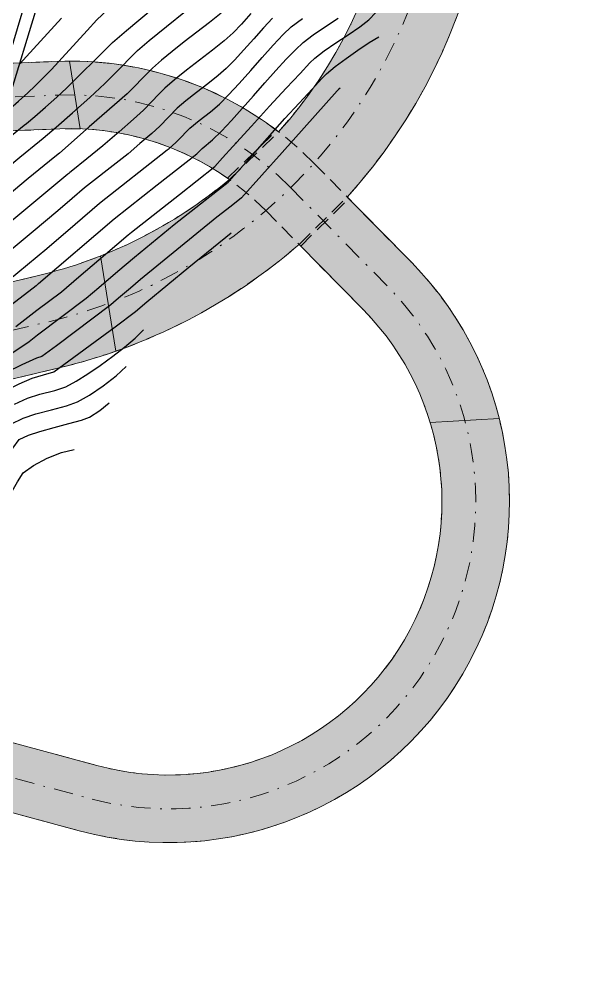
# Model space of a CAD drawing. Header units: millimetres. Extents: x -335 to 64136, y 248 to 109842.
# Drawn here: x -16.3 to 21.1, y 487.3 to 549.4 of the extents above; entities that cross this region are included whole.
import ezdxf

# ---------------------------------------------------------------- set-up
doc = ezdxf.new("R2010")
doc.units = ezdxf.units.MM
doc.header["$MEASUREMENT"] = 0
for name, pattern in [('NASCOSTA', [9.525, 6.35, -3.175]), ('TRATTEGGIATA', [0.75, 0.5, -0.25]), ('TRATTOPUNTO2', [0.5, 0.25, -0.125, 0, -0.125])]:
    doc.linetypes.add(name, pattern=pattern)
doc.layers.add('Colori bordi', color=5, linetype='Continuous', plot=False)
doc.layers.add('no_plot', color=5, linetype='Continuous', plot=False)
for name, color, linetype in [('curve livello 5m', 7, 'Continuous'), ('LIN010TR', 2, 'NASCOSTA'), ('LIN025CO', 7, 'Continuous'), ('Strade', 7, 'Continuous'), ('TRATTCOLO-30', 253, 'Continuous'), ('TRATTCOLO-32', 255, 'Continuous')]:
    doc.layers.add(name, color=color, linetype=linetype)

# ---------------------------------------------------------------- blocks, each defined once
blk = doc.blocks.new('CONTORNO')
at = {"layer": 'Colori bordi', "lineweight": 0, "ltscale": 2}
for p, q in [((-17.142, 124.321), (-17.417, 128.809)), ((-21.794, 103.851), (-27.997, 102.858)), ((-36.269, 101.533), (-40.68, 100.827))]:
    blk.add_line(p, q, dxfattribs=at)
at = {"layer": 'Colori bordi', "lineweight": 0, "ltscale": 2, "flags": 128}
for points in [[(25.446, -93.474), (-6.877, 42.135), (-4.985, 41.623), (-4.907, 41.912), (-5.109, 41.967), (-4.481, 44.283), (-5.968, 44.686), (9.426, 101.471, 0.76503), (-27.561, 123.114), (-31.83, 118.918, 0.278191), (-69.079, 126.141)], [(-67.474, 120.163, -0.281645), (-36.074, 114.45, 0.175507), (-40.663, 100.044), (-40.374, 92.645, 0.034114), (-43.469, 92.01)]]:
    blk.add_lwpolyline(points, format="xyb", dxfattribs=at)
for points in [[(-28.746, 115.78, -0.121281), (-20.708, 100.164), (-8.908, 50.657), (5.179, 102.622, 0.76503), (-24.477, 119.975)], [(-32.974, 111.245, 0.166114), (-36.267, 100.216), (-35.977, 92.817, -0.099876), (-27.103, 90.504), (-25.383, 89.664), (-24.664, 90.194), (-26.7, 98.736, 0.115961)]]:
    blk.add_lwpolyline(points, format="xyb", close=True, dxfattribs=at)

msp = doc.modelspace()

# ---------------------------------------------------------------- hatches: boundary and pattern name
at = {"layer": 'TRATTCOLO-30', "linetype": 'Continuous', "lineweight": 0}
h = msp.add_hatch(color=256, dxfattribs=at)
h.dxf.hatch_style = 1
h.paths.add_polyline_path([(-14.44238, 529.65377, 0.0303488), (-10.5364, 530.83924), (-11.03403, 533.9464, -0.03537882), (-15.15651, 532.64984), (-21.4227, 531.15627), (-20.70858, 528.1602)])
h.paths.add_polyline_path([(-13.72827, 526.6577, 0.02617886), (-10.04059, 527.74344), (-10.5364, 530.83924, -0.0303488), (-14.44238, 529.65377), (-20.70858, 528.1602), (-19.99446, 525.16413)])
h.paths.add_polyline_path([(1.88761, 534.69584), (-0.37851, 536.8085, -0.08819837), (-10.5364, 530.83924), (-10.04059, 527.74344, 0.09480157)])
h.paths.add_polyline_path([(-0.37851, 536.8085), (-2.64734, 538.92367, -0.08025283), (-11.03403, 533.9464), (-10.5364, 530.83924, 0.08819837)])
h.paths.add_polyline_path([(-0.37851, 536.8085, 0.01736281), (1.34403, 538.3875, 0.03970356), (-1.04227, 540.47619), (-2.64734, 538.92367)])
h.paths.add_polyline_path([(1.28475, 538.44807), (1.34415, 538.38762, 0.01556613), (2.79202, 539.90188), (0.55799, 542.02406), (-1.04227, 540.47619, -0.03864254)])
h.paths.add_polyline_path([(3.45675, 536.23785), (5.02589, 537.77986), (2.79202, 539.90188, -0.01556613), (1.34415, 538.38762)])
h.paths.add_polyline_path([(1.88761, 534.69584), (3.45675, 536.23785), (1.34415, 538.38762, -0.01736414), (-0.37851, 536.8085)])
h.paths.add_polyline_path([(14.2077, 557.84555), (11.15842, 558.28357, -0.15355602), (2.79202, 539.90188), (5.02589, 537.77986, 0.15371899)])
h.paths.add_polyline_path([(11.15842, 558.28357), (8.10902, 558.7216, -0.15336015), (0.55799, 542.02406), (2.79202, 539.90188, 0.15355602)])
h.paths.add_polyline_path([(11.15842, 558.28357, 0.11893671), (9.3567, 573.96882), (6.66009, 581.33047), (6.46589, 581.86062), (3.75109, 580.31727), (6.27118, 573.42321, -0.122973), (8.10902, 558.7216)])
h.paths.add_polyline_path([(14.2077, 557.84555, 0.11936774), (12.24878, 575.02821), (9.18069, 583.40396), (6.46589, 581.86062), (6.66009, 581.33047), (9.3567, 573.96882, -0.11893671), (11.15842, 558.28357)])
h = msp.add_hatch(color=256, dxfattribs=at)
h.dxf.hatch_style = 1
h.paths.add_polyline_path([(-37.82774, 505.69087), (-37.25211, 507.81423), (-63.23473, 514.85791), (-67.70902, 513.79145)])
h.paths.add_polyline_path([(-38.40336, 503.56751), (-37.82774, 505.69087), (-67.70902, 513.79145), (-71.7563, 512.82677), (-72.26912, 510.93508), (-71.97957, 510.85658), (-71.92462, 511.05927), (-69.60823, 510.43131), (-69.20529, 511.91766)])
h.paths.add_polyline_path([(-12.42074, 496.52383, 0.57322675), (14.91691, 523.36701), (12.67843, 523.22999, -0.5801113), (-11.84511, 498.64719), (-37.82774, 505.69087), (-38.40336, 503.56751)])
h.paths.add_polyline_path([(-11.84511, 498.64719, 0.5801113), (12.67843, 523.22999), (10.42901, 523.09231, -0.58879846), (-11.26949, 500.77055), (-37.25211, 507.81423), (-37.82774, 505.69087)], flags=17)
h.paths.add_polyline_path([(10.42901, 523.09231), (12.67843, 523.22999, 0.12807728), (7.65277, 531.96874), (1.34454, 538.38795, -0.01736414), (-0.37812, 536.80882), (1.888, 534.69617), (6.08362, 530.42673, -0.12150113)])
h.paths.add_polyline_path([(12.67843, 523.22999), (14.91691, 523.36701, 0.13333201), (9.2219, 533.51075), (5.02628, 537.78019), (2.79241, 539.90221, -0.01556613), (1.34454, 538.38795), (7.65277, 531.96874, -0.12807728)])
h.paths.add_polyline_path([(1.28514, 538.4484), (1.34454, 538.38795, 0.01556613), (2.79241, 539.90221), (0.55838, 542.02439, 0.16643137), (-13.06495, 546.62996), (-12.71235, 544.42834, -0.19770368)])
h.paths.add_polyline_path([(-2.64695, 538.924), (-0.37812, 536.80882, 0.01736281), (1.34441, 538.38783, 0.19880472), (-12.71235, 544.42834), (-12.35855, 542.21928, -0.14715619)])
h.paths.add_polyline_path([(-13.6757, 542.21651, -0.01850569), (-12.35855, 542.21928), (-12.71235, 544.42834, 0.01312038), (-13.76171, 544.41483), (-21.0195, 544.13086, -0.03208113), (-21.07468, 541.92702)])
h.paths.add_polyline_path([(-13.76171, 544.41483, -0.01312038), (-12.71235, 544.42834), (-13.06495, 546.62996, 0.00881775), (-13.84773, 546.61315), (-21.24672, 546.32366, -0.03208112), (-21.0195, 544.13086)])

# ---------------------------------------------------------------- linework, layer by layer
at = {"layer": 'curve livello 5m', "color": 2, "flags": 128}
for points in [[(-21.79005, 535.83778), (-21.61205, 535.94044), (-21.11491, 536.25263), (-20.38195, 536.87806), (-19.06169, 538.02939), (-17.91427, 539.02118), (-16.28905, 540.38013), (-15.0089, 541.42708), (-14.77213, 541.60674), (-13.92994, 542.3207), (-12.85353, 543.26417), (-11.73134, 544.27005), (-10.75183, 545.17127), (-10.14658, 545.77213), (-8.62449, 547.32828), (-7.86495, 547.9651), (-4.38436, 550.81143)], [(-17.39644, 530.34458), (-15.22357, 532.01991), (-15.18607, 532.04818), (-15.07186, 532.14565), (-10.14635, 536.36834), (-7.34928, 538.57141), (-4.7745, 540.58287), (-4.42, 540.94963), (-3.73931, 541.50192), (-3.16407, 542.07136), (-2.51083, 542.76575), (-1.80457, 543.54606), (-1.07027, 544.37322), (-0.33291, 545.20819), (0.38253, 546.01191), (1.05107, 546.74533), (1.64773, 547.36941), (2.14752, 547.84508), (2.79631, 548.33694), (3.61336, 548.88425), (4.42796, 549.43018)], [(-16.62518, 524.29835), (-15.78359, 524.68879), (-14.97692, 524.94048), (-14.01859, 525.18613), (-13.30231, 525.42187), (-12.63015, 525.78924), (-11.8669, 526.26455), (-11.05687, 526.81541), (-10.24439, 527.40942), (-9.47376, 528.01418), (-8.78931, 528.59728), (-8.23536, 529.12633)]]:
    msp.add_lwpolyline(points, dxfattribs=at)
at = {"layer": 'LIN010TR', "linetype": 'TRATTOPUNTO2', "lineweight": 0, "ltscale": 5}
for p, q in [((-21.78049, 544.10106), (-13.76174, 544.4148)), ((-71.77116, 514.89262), (-11.84514, 498.64716))]:
    msp.add_line(p, q, dxfattribs=at)
at = {"layer": 'LIN010TR', "linetype": 'TRATTOPUNTO2', "lineweight": 0, "ltscale": 5, "flags": 128}
for points in [[(-2.84563, 607.28196), (6.66045, 581.33076), (9.35706, 573.96912, -0.44895429), (-14.44202, 529.65407), (-66.87892, 517.15556)], [(1.28511, 538.44837), (7.65274, 531.9687, -0.76502957), (-11.84514, 498.64716, -0.76502957)]]:
    msp.add_lwpolyline(points, format="xyb", dxfattribs=at)
at = {"layer": 'LIN010TR', "linetype": 'TRATTOPUNTO2', "lineweight": 0, "ltscale": 5}
msp.add_arc((-12.97981, 524.43009), 20, 44.5003611, 92.2406299, dxfattribs=at)
at = {"layer": 'LIN025CO', "linetype": 'TRATTEGGIATA', "lineweight": 0, "ltscale": 2}
for p, q in [((-21.24674, 546.32362), (-13.84775, 546.61312)), ((-21.07472, 541.92699), (-13.67573, 542.21648)), ((-2.77166, 539.01206), (0.43782, 542.11645)), ((-2.64697, 538.92397), (0.55836, 542.02436)), ((1.88797, 534.69614), (5.02626, 537.78016)), ((1.99311, 534.58915), (5.13139, 537.67317)), ((-0.28403, 536.90636), (6.0836, 530.42669)), ((-15.15561, 532.65026), (-197.41451, 489.20826)), ((-13.7279, 526.658), (-208.02, 480.34784)), ((-70.37046, 516.79231), (-11.26952, 500.77052)), ((-71.52171, 512.54559), (-12.42077, 496.5238))]:
    msp.add_line(p, q, dxfattribs=at)
at = {"layer": 'LIN025CO', "linetype": 'TRATTEGGIATA', "lineweight": 0, "ltscale": 2, "flags": 128}
for points in [[(0.55836, 542.02436, 0.28164473), (6.27154, 573.4235), (3.75145, 580.31757, 0)], [(-15.15615, 532.65013, 0.11596089), (-2.64697, 538.92397, 0.11596089)]]:
    msp.add_lwpolyline(points, format="xyb", dxfattribs=at)
msp.add_lwpolyline([(2.85423, 539.9904), (9.22188, 533.51071)], dxfattribs=at)
at = {"layer": 'LIN025CO', "linetype": 'TRATTEGGIATA', "lineweight": 0, "ltscale": 2}
for centre, radius, start, end in [((-22.24544, 562.39293), 36.736, 317.9336739, 20.1180907), ((-12.97981, 524.43009), 22.2, 44.5003611, 92.2406299), ((-12.97981, 524.43009), 17.8, 44.5003611, 92.2406299), ((-22.24544, 562.39293), 36.736, 283.4064876, 311.0670485), ((-6.61218, 517.95043), 22.2, 254.832131, 44.5003611), ((-6.61218, 517.95043), 17.8, 254.832131, 44.5003611)]:
    msp.add_arc(centre, radius, start, end, dxfattribs=at)
at = {"layer": 'no_plot', "flags": 128}
for points in [[(-3.18329, 549.75825), (-3.95054, 549.15058), (-4.7656, 548.51508), (-5.5861, 547.87568), (-6.36968, 547.25633), (-7.07398, 546.68097), (-7.65663, 546.17355), (-7.65663, 546.17355), (-7.81962, 546.00492), (-9.29521, 544.4926), (-11.77823, 542.34593), (-13.69795, 540.64383), (-14.01896, 540.40026), (-15.75451, 538.98086), (-17.9579, 537.13848), (-18.83081, 536.38396), (-19.83522, 535.50806), (-20.39283, 535.03226), (-20.94197, 534.67287), (-21.71642, 534.20961), (-22.63722, 533.6781), (-23.62536, 533.11397), (-24.24353, 532.75877)], [(-19.55729, 539.45947), (-17.87064, 540.90389), (-17.87064, 540.90389), (-16.82359, 541.7794), (-15.99884, 542.4539), (-15.8463, 542.56965), (-15.30371, 543.02962), (-14.61023, 543.63746), (-13.88726, 544.28551), (-13.2562, 544.86612), (-10.45798, 547.64405), (-10.25599, 547.85057), (-9.35075, 548.62794), (-7.61179, 550.08593)], [(-1.24146, 549.73211), (-1.86913, 549.02779), (-2.40605, 548.4712), (-2.40605, 548.4712), (-2.99691, 547.95786), (-3.75194, 547.3506), (-4.59282, 546.69368), (-5.44124, 546.03136), (-6.21889, 545.4079), (-6.84748, 544.86757), (-6.84748, 544.86757), (-7.21242, 544.48999), (-8.238, 543.43889), (-8.88119, 542.85764), (-9.82359, 542.03451), (-10.89276, 541.11856), (-11.9163, 540.25884), (-11.9163, 540.25884), (-12.94582, 539.44081), (-13.03014, 539.3744), (-13.09554, 539.31833), (-13.15604, 539.26826), (-18.00153, 535.25577)], [(-17.62956, 542.95171), (-17.35812, 543.17867), (-16.98878, 543.48073), (-16.92047, 543.53256), (-16.36693, 544.01075), (-15.76057, 544.56097), (-15.28938, 545.01545), (-14.72164, 545.57907), (-14.22767, 546.08275), (-11.91101, 548.61946), (-11.26548, 549.3212), (-10.5518, 549.98508)], [(-16.54256, 529.36056), (-15.17926, 530.41169), (-13.57863, 531.61865), (-12.43843, 532.58304), (-10.71929, 534.06117), (-9.2349, 535.32567), (-9.02343, 535.49853), (-5.89081, 537.95523), (-3.58585, 539.77379), (-3.09375, 540.3231), (-2.42956, 541.06898), (-1.212, 542.40216), (-0.02632, 543.69249), (1.05326, 544.86001), (1.95255, 545.82475), (2.59732, 546.50677), (2.91338, 546.82609), (3.5163, 547.29294), (4.27539, 547.81133), (5.08529, 548.3462), (5.84061, 548.86247), (6.43599, 549.32506), (6.88227, 549.7852)], [(0.15206, 549.42874), (-0.42345, 548.80367), (-1.06111, 548.08546), (-1.71126, 547.35173), (-2.32426, 546.68008), (-2.85047, 546.14811), (-2.85047, 546.14811), (-3.37532, 545.69686), (-4.05366, 545.15769), (-4.78835, 544.58549), (-5.48228, 544.03516), (-6.03832, 543.56159), (-6.03832, 543.56159), (-6.60523, 542.97506), (-7.18079, 542.38517), (-7.70417, 541.91594), (-8.46872, 541.25495), (-9.24508, 540.60051), (-9.24508, 540.60051), (-9.82286, 540.14142), (-12.06888, 538.37238), (-12.87293, 537.68407), (-13.81096, 536.87888), (-13.81096, 536.87888), (-15.42238, 535.54495), (-18.04515, 533.37306)], [(-17.68872, 531.82164), (-14.52638, 534.43942), (-12.68553, 536.01958), (-11.10761, 537.37036), (-6.6999, 540.84203), (-6.57387, 540.94217), (-6.12358, 541.33146), (-5.99803, 541.46013), (-5.22916, 542.25561), (-4.61673, 542.76245), (-3.88104, 543.33699), (-3.29489, 543.82501), (-2.6951, 544.42622), (-2.00225, 545.17686), (-1.25852, 546.01102), (-0.50609, 546.86276), (0.21287, 547.66614), (0.85618, 548.35522), (1.38166, 548.86408), (2.10526, 549.39708)], [(-16.30978, 546.4332), (-13.57029, 549.43291)], [(-16.91406, 527.5567), (-16.22263, 528.01158), (-15.68868, 528.37654), (-15.13494, 528.80348), (-11.97118, 531.18912), (-11.14753, 531.88577), (-9.90567, 532.95354), (-8.83338, 533.86698), (-6.2456, 535.98214), (-4.21563, 537.57412), (-2.72199, 538.75256), (-1.15311, 540.50388), (0.96442, 542.88183), (1.8887, 543.89232), (2.73409, 544.8081), (3.37336, 545.49207), (3.67924, 545.8071), (4.24768, 546.27364), (4.95343, 546.80595), (5.7149, 547.34614), (6.45052, 547.83635), (7.07869, 548.21869)], [(4.55366, 544.86511), (4.4451, 544.7881), (4.35841, 544.69469), (0.78753, 540.68465), (-1.85814, 537.73134), (-1.85814, 537.73134), (-2.54046, 537.193), (-3.46778, 536.46576), (-3.46778, 536.46576), (-8.43186, 532.40829), (-8.43186, 532.40829), (-9.09204, 531.8459), (-9.85663, 531.1885), (-10.36374, 530.75959), (-10.36374, 530.75959), (-13.89923, 528.09364), (-14.85871, 527.39217), (-15.19728, 527.29214), (-16.16368, 526.85955), (-17.17608, 526.36404)], [(-27.46401, 518.06985), (-25.34857, 519.16053), (-21.363, 521.23571), (-20.87273, 521.92246), (-20.38977, 522.81117), (-19.89442, 523.51276), (-19.89442, 523.51276), (-19.47357, 523.8433), (-18.84591, 524.25269), (-18.0726, 524.70651), (-17.2148, 525.17036), (-16.33369, 525.60981), (-15.49043, 525.99047), (-15.49043, 525.99047), (-14.75658, 526.20384), (-14.08051, 526.40702), (-10.08484, 529.32826), (-8.75629, 530.33006), (-8.03034, 530.9496), (-5.28541, 533.21151), (-2.52255, 535.45148)], [(-21.75348, 518.06985), (-20.73188, 518.71545), (-19.3261, 519.60275), (-18.91871, 520.27339), (-18.35481, 521.2124), (-18.35481, 521.2124), (-17.76002, 522.1509), (-17.45082, 522.61405), (-17.45082, 522.61405), (-16.8824, 522.98651), (-16.07674, 523.38712), (-16.07674, 523.38712), (-15.2529, 523.65798), (-14.22764, 523.92477), (-13.23877, 524.18513), (-12.52411, 524.43672), (-11.75017, 524.88384), (-10.86552, 525.49105), (-10.01857, 526.14982), (-9.35775, 526.75165)], [(-19.72471, 518.06985), (-18.05988, 519.12065), (-17.61282, 519.76032), (-17.17686, 520.60333), (-16.74752, 521.42572), (-16.32032, 522.0035), (-15.71593, 522.27865), (-14.98179, 522.51425), (-14.0545, 522.77115), (-13.09728, 523.02754), (-12.27335, 523.26162), (-11.7459, 523.45158), (-11.08288, 523.87305), (-10.48014, 524.37698)], [(-17.69468, 518.06985), (-16.79366, 518.63855), (-16.4316, 519.24649), (-16.08039, 519.8206), (-15.39184, 520.30914), (-14.50293, 520.77218), (-13.56983, 521.13863), (-12.7487, 521.33739)]]:
    msp.add_lwpolyline(points, dxfattribs=at)
at = {"layer": 'Strade', "color": 2, "linetype": 'Continuous', "flags": 128}
for points in [[(-53.23263, 480.46149), (-49.68463, 488.78749), (-46.92463, 497.78349), (-45.05963, 505.52449), (-43.38563, 512.52649), (-40.89463, 516.93549), (-39.57063, 519.47549), (-37.97463, 522.66949), (-35.65563, 524.95949), (-32.45563, 525.75949), (-27.14163, 530.40549), (-21.69763, 537.23748), (-17.79163, 544.31349), (-15.88663, 550.56849), (-14.46463, 555.17649), (-7.14863, 560.36349), (0.58037, 568.80149), (8.02737, 580.36749), (12.57136, 586.97249), (17.91936, 594.19049), (20.36236, 599.17749)], [(-52.51528, 480.10419), (-48.93217, 488.51259), (-46.15263, 497.57228), (-44.28172, 505.33779), (-42.63374, 512.23098), (-40.19147, 516.55372), (-38.85806, 519.11177), (-37.31823, 522.19336), (-35.24926, 524.23646), (-32.07437, 525.03018), (-26.56086, 529.85062), (-21.02989, 536.79175), (-17.05076, 544.00024), (-15.12177, 550.334), (-13.78031, 554.681), (-6.61633, 559.76022), (1.2162, 568.31125), (8.69338, 579.92413), (13.2225, 586.5075), (18.60565, 593.77293), (21.08079, 598.82555)]]:
    msp.add_lwpolyline(points, dxfattribs=at)

# ---------------------------------------------------------------- block references
at = {"layer": 'TRATTCOLO-32', "linetype": 'Continuous', "lineweight": 0, "rotation": 270}
msp.add_blockref('CONTORNO', (-113.89167, 505.94994), dxfattribs=at)

doc.saveas('drawing.dxf')
